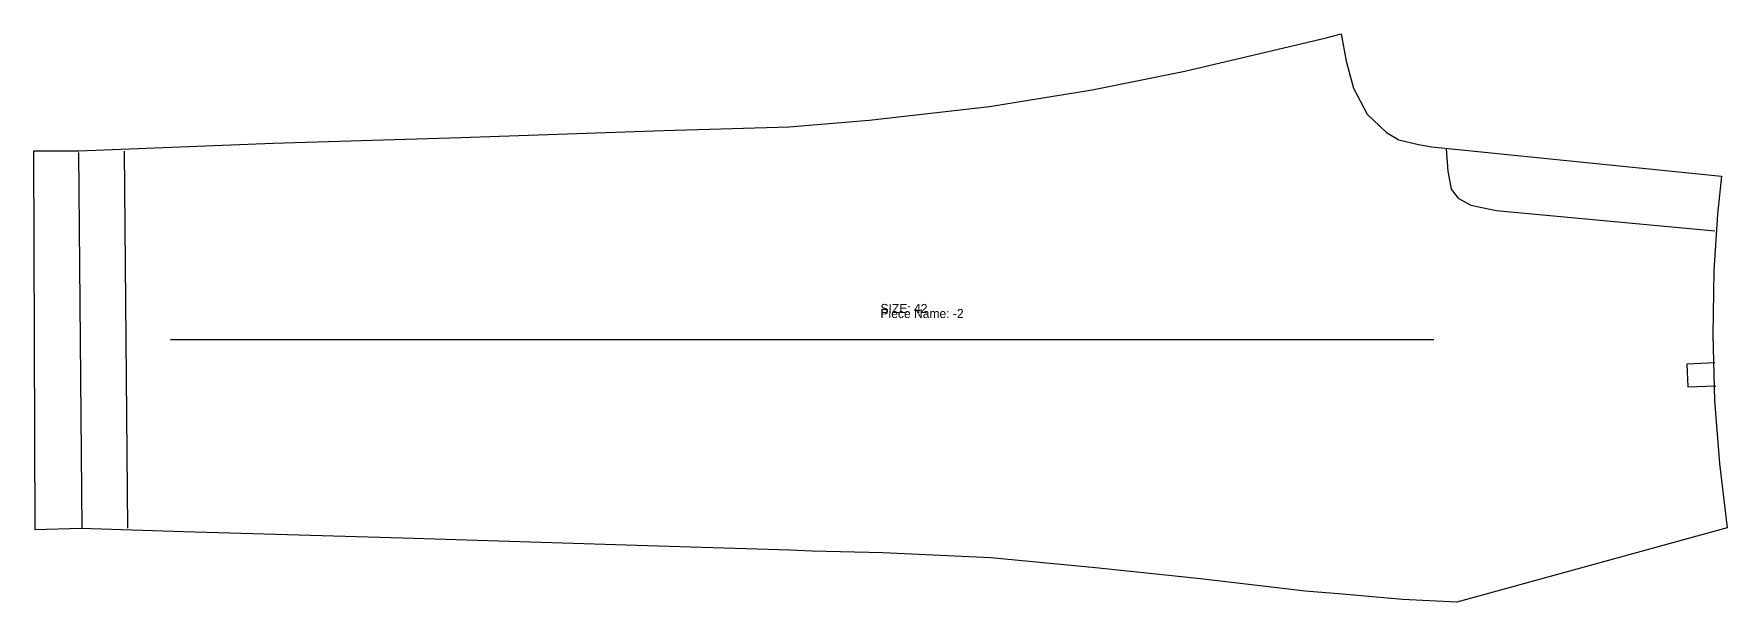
# Model space of a CAD drawing. Extents: x 0 to 2576, y 0 to 49.
# Drawn here: x 912.3 to 959.23, y 0 to 15.76 of the extents above; entities that cross this region are included whole.
import ezdxf

# ---------------------------------------------------------------- set-up
doc = ezdxf.new("R2010")
doc.units = 0

# ---------------------------------------------------------------- blocks, each defined once
blk = doc.blocks.new('1111-2_42')
at = {"layer": '1'}
blk.add_lwpolyline([(0.0329, 2.0092), (0, 12.5144), (1.2504, 12.5158), (6.6345, 12.7264), (11.8381, 12.8886), (17.4622, 13.0771), (20.9347, 13.1853), (23.1558, 13.3699), (26.4904, 13.7427), (29.3294, 14.2043), (31.9049, 14.7299), (34.2983, 15.2915), (35.8204, 15.6506), (36.2307, 15.7613), (36.37, 15.0073), (36.5792, 14.2575), (36.953, 13.5363), (37.4882, 13.0291), (37.8354, 12.819), (38.3738, 12.6905), (38.7443, 12.631), (46.7749, 11.8155), (46.6613, 10.7602), (46.5589, 9.1904), (46.5365, 7.4113), (46.586, 5.5937), (46.7228, 3.8469), (46.9318, 2.0617), (39.4401, 0), (37.9325, 0.0764), (36.2671, 0.2231), (35.2361, 0.3045), (32.3326, 0.6425), (29.4289, 0.9507), (26.5246, 1.2287), (23.5287, 1.3681), (21.5708, 1.4139), (20.9616, 1.442), (17.3021, 1.5556), (10.223, 1.7742), (4.1433, 1.9464), (1.304, 2.0401), (0.0329, 2.0092)], close=True, dxfattribs=at)
at = {"layer": '5'}
blk.add_line((3.783, 7.2857), (38.8021, 7.2857), dxfattribs=at)
at = {"layer": '7'}
blk.add_line((3.783, 7.2857), (38.8021, 7.2857), dxfattribs=at)
at = {"layer": '8'}
for p, q in [((1.2392, 12.4661), (1.3337, 2.0295)), ((2.5005, 12.5073), (2.5945, 2.0507))]:
    blk.add_line(p, q, dxfattribs=at)
for points in [[(39.1416, 12.5705), (39.1874, 11.9493), (39.2862, 11.457), (39.4804, 11.2024), (39.8262, 11.0145), (40.5328, 10.8583), (46.5899, 10.3012)], [(46.5892, 6.6405), (45.818, 6.5981), (45.8436, 5.9674), (46.6145, 5.9998)]]:
    blk.add_lwpolyline(points, dxfattribs=at)
at = {"layer": '1'}
for s, p in [('SIZE: 42', (23.4659, 8.0206)), ('Piece Name: -2', (23.4659, 7.8806))]:
    blk.add_text(s, height=0.25, dxfattribs=at).set_placement(p)

msp = doc.modelspace()

# ---------------------------------------------------------------- block references
at = {"layer": '1'}
msp.add_blockref('1111-2_42', (912.2972, 0), dxfattribs=at)

doc.saveas('drawing.dxf')
